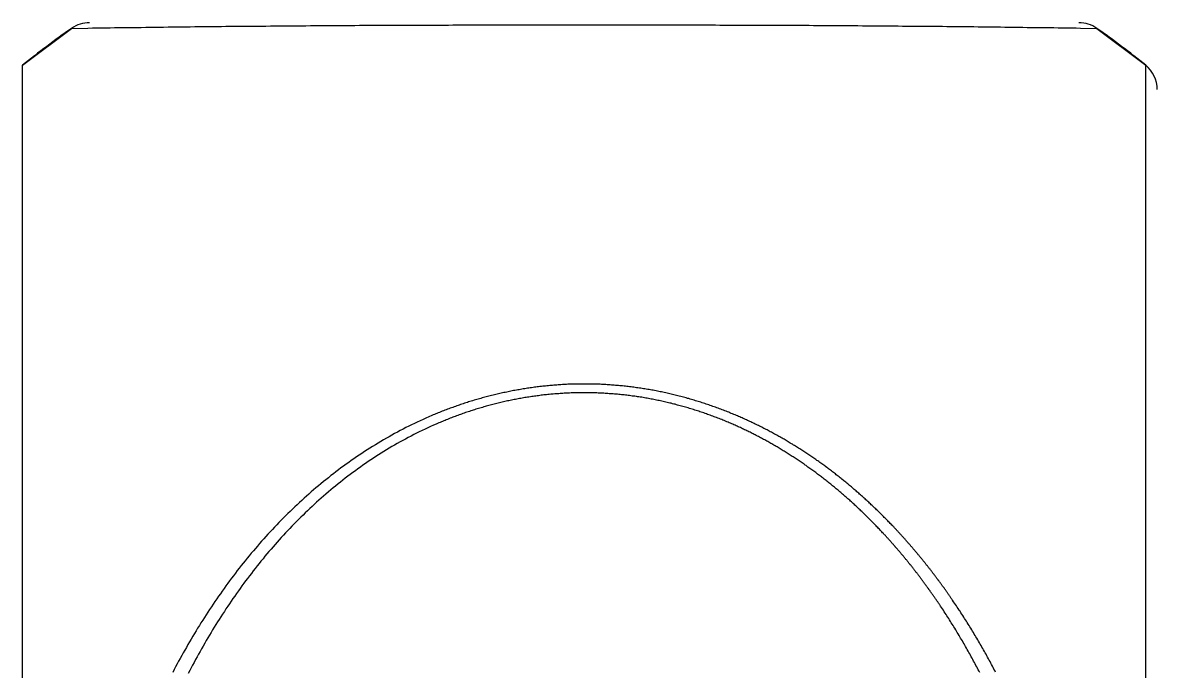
# Model space of a CAD drawing. Header units: millimetres. Extents: x 0 to 3800, y -67 to 2530.
# Drawn here: x 3283.58 to 3294.75, y 907.97 to 914.36 of the extents above; entities that cross this region are included whole.
import ezdxf

# ---------------------------------------------------------------- set-up
doc = ezdxf.new("R2010")
doc.units = ezdxf.units.MM
doc.layers.add('내부선 및 부속', color=4, linetype='Continuous')

msp = doc.modelspace()

# ---------------------------------------------------------------- linework, layer by layer
at = {"layer": '내부선 및 부속', "linetype": 'Continuous'}
for p, q in [((3283.575, 913.941), (3284.057, 914.304)), ((3284.057, 914.304), (3284.218, 914.307)), ((3293.997, 914.307), (3294.158, 914.304)), ((3294.158, 914.304), (3294.639, 913.941)), ((3283.575, 871.664), (3283.575, 913.941)), ((3294.639, 871.664), (3294.639, 913.941))]:
    msp.add_line(p, q, dxfattribs=at)
at = {"layer": '내부선 및 부속', "linetype": 'Continuous', "flags": 128}
for points in [[(3284.218, 914.307), (3284.262, 914.308), (3284.305, 914.308), (3284.349, 914.309), (3284.393, 914.31), (3284.437, 914.31), (3284.481, 914.311), (3284.525, 914.311), (3284.568, 914.312), (3284.612, 914.313), (3284.656, 914.313), (3284.7, 914.314), (3284.744, 914.314), (3284.788, 914.315), (3284.832, 914.316), (3284.875, 914.316), (3284.919, 914.317), (3284.963, 914.317), (3285.007, 914.318), (3285.051, 914.318), (3285.095, 914.319), (3285.139, 914.319), (3285.182, 914.32), (3285.226, 914.32), (3285.27, 914.321), (3285.314, 914.321), (3285.358, 914.322), (3285.402, 914.322), (3285.446, 914.322), (3285.489, 914.323), (3285.533, 914.323), (3285.577, 914.324), (3285.621, 914.324), (3285.665, 914.325), (3285.709, 914.325), (3285.752, 914.325), (3285.796, 914.326), (3285.84, 914.326), (3285.884, 914.327), (3285.928, 914.327), (3285.972, 914.327), (3286.016, 914.328), (3286.059, 914.328), (3286.103, 914.328), (3286.147, 914.329), (3286.191, 914.329), (3286.235, 914.329), (3286.279, 914.33), (3286.323, 914.33), (3286.366, 914.33), (3286.41, 914.331), (3286.454, 914.331), (3286.498, 914.331), (3286.542, 914.332), (3286.586, 914.332), (3286.63, 914.332), (3286.673, 914.332), (3286.717, 914.333), (3286.761, 914.333), (3286.805, 914.333), (3286.849, 914.333), (3286.893, 914.334), (3286.937, 914.334), (3286.98, 914.334), (3287.024, 914.334), (3287.068, 914.335), (3287.112, 914.335), (3287.156, 914.335), (3287.2, 914.335), (3287.244, 914.335), (3287.287, 914.336), (3287.331, 914.336), (3287.375, 914.336), (3287.419, 914.336), (3287.463, 914.336), (3287.507, 914.336), (3287.55, 914.337), (3287.594, 914.337), (3287.638, 914.337), (3287.682, 914.337), (3287.726, 914.337), (3287.77, 914.337), (3287.814, 914.338), (3287.857, 914.338), (3287.901, 914.338), (3287.945, 914.338), (3287.989, 914.338), (3288.033, 914.338), (3288.077, 914.338), (3288.121, 914.338), (3288.164, 914.338), (3288.208, 914.339), (3288.252, 914.339), (3288.296, 914.339), (3288.34, 914.339), (3288.384, 914.339), (3288.428, 914.339), (3288.471, 914.339), (3288.515, 914.339), (3288.559, 914.339), (3288.603, 914.339), (3288.603, 914.339), (3288.647, 914.339), (3288.691, 914.339), (3288.735, 914.339), (3288.778, 914.339), (3288.822, 914.339), (3288.866, 914.339), (3288.91, 914.339), (3288.954, 914.339), (3288.998, 914.339), (3289.042, 914.339), (3289.085, 914.339), (3289.129, 914.339), (3289.173, 914.339), (3289.217, 914.339), (3289.261, 914.339), (3289.305, 914.339), (3289.349, 914.339), (3289.392, 914.339), (3289.436, 914.339), (3289.48, 914.339), (3289.524, 914.339), (3289.568, 914.339), (3289.612, 914.339), (3289.656, 914.339), (3289.699, 914.339), (3289.743, 914.339), (3289.787, 914.339), (3289.831, 914.339), (3289.875, 914.339), (3289.919, 914.339), (3289.963, 914.339), (3290.006, 914.339), (3290.05, 914.338), (3290.094, 914.338), (3290.138, 914.338), (3290.182, 914.338), (3290.226, 914.338), (3290.27, 914.338), (3290.313, 914.338), (3290.357, 914.338), (3290.401, 914.338), (3290.445, 914.337), (3290.489, 914.337), (3290.533, 914.337), (3290.576, 914.337), (3290.62, 914.337), (3290.664, 914.337), (3290.708, 914.336), (3290.752, 914.336), (3290.796, 914.336), (3290.84, 914.336), (3290.883, 914.336), (3290.927, 914.336), (3290.971, 914.335), (3291.015, 914.335), (3291.059, 914.335), (3291.103, 914.335), (3291.147, 914.335), (3291.19, 914.334), (3291.234, 914.334), (3291.278, 914.334), (3291.322, 914.334), (3291.366, 914.333), (3291.41, 914.333), (3291.454, 914.333), (3291.497, 914.333), (3291.541, 914.332), (3291.585, 914.332), (3291.629, 914.332), (3291.673, 914.332), (3291.717, 914.331), (3291.761, 914.331), (3291.804, 914.331), (3291.848, 914.33), (3291.892, 914.33), (3291.936, 914.33), (3291.98, 914.329), (3292.024, 914.329), (3292.068, 914.329), (3292.111, 914.328), (3292.155, 914.328), (3292.199, 914.328), (3292.243, 914.327), (3292.287, 914.327), (3292.331, 914.327), (3292.375, 914.326), (3292.418, 914.326), (3292.462, 914.325), (3292.506, 914.325), (3292.55, 914.325), (3292.594, 914.324), (3292.638, 914.324), (3292.681, 914.323), (3292.725, 914.323), (3292.769, 914.322), (3292.813, 914.322), (3292.857, 914.322), (3292.901, 914.321), (3292.945, 914.321), (3292.988, 914.32), (3292.988, 914.32), (3293.032, 914.32), (3293.076, 914.319), (3293.12, 914.319), (3293.164, 914.318), (3293.208, 914.318), (3293.252, 914.317), (3293.295, 914.317), (3293.339, 914.316), (3293.383, 914.316), (3293.427, 914.315), (3293.471, 914.314), (3293.515, 914.314), (3293.559, 914.313), (3293.602, 914.313), (3293.646, 914.312), (3293.69, 914.311), (3293.734, 914.311), (3293.778, 914.31), (3293.822, 914.31), (3293.865, 914.309), (3293.909, 914.308), (3293.953, 914.308), (3293.997, 914.307), (3293.997, 914.307)], [(3290.607, 910.489), (3290.594, 910.494), (3290.582, 910.5), (3290.569, 910.505), (3290.556, 910.51), (3290.543, 910.515), (3290.531, 910.521), (3290.518, 910.526), (3290.505, 910.531), (3290.492, 910.536), (3290.479, 910.541), (3290.466, 910.546), (3290.453, 910.551), (3290.44, 910.555), (3290.427, 910.56), (3290.414, 910.565), (3290.401, 910.57), (3290.388, 910.574), (3290.375, 910.579), (3290.362, 910.584), (3290.349, 910.588), (3290.336, 910.593), (3290.323, 910.597), (3290.31, 910.602), (3290.297, 910.606), (3290.284, 910.61), (3290.27, 910.614), (3290.257, 910.619), (3290.244, 910.623), (3290.231, 910.627), (3290.218, 910.631), (3290.204, 910.635), (3290.191, 910.639), (3290.178, 910.643), (3290.165, 910.647), (3290.151, 910.651), (3290.138, 910.655), (3290.125, 910.658), (3290.111, 910.662), (3290.098, 910.666), (3290.085, 910.669), (3290.071, 910.673), (3290.058, 910.676), (3290.044, 910.68), (3290.031, 910.683), (3290.018, 910.687), (3290.004, 910.69), (3289.991, 910.693), (3289.977, 910.696), (3289.964, 910.7), (3289.95, 910.703), (3289.937, 910.706), (3289.923, 910.709), (3289.91, 910.712), (3289.896, 910.715), (3289.883, 910.718), (3289.869, 910.721), (3289.856, 910.723), (3289.842, 910.726), (3289.828, 910.729), (3289.815, 910.731), (3289.801, 910.734), (3289.788, 910.737), (3289.774, 910.739), (3289.76, 910.741), (3289.747, 910.744), (3289.733, 910.746), (3289.719, 910.748), (3289.706, 910.751), (3289.692, 910.753), (3289.678, 910.755), (3289.665, 910.757), (3289.651, 910.759), (3289.637, 910.761), (3289.624, 910.763), (3289.61, 910.765), (3289.596, 910.767), (3289.582, 910.769), (3289.569, 910.77), (3289.555, 910.772), (3289.541, 910.774), (3289.528, 910.775), (3289.514, 910.777), (3289.5, 910.778), (3289.486, 910.78), (3289.472, 910.781), (3289.459, 910.782), (3289.445, 910.784), (3289.431, 910.785), (3289.417, 910.786), (3289.404, 910.787), (3289.39, 910.788), (3289.376, 910.789), (3289.362, 910.79), (3289.348, 910.791), (3289.335, 910.792), (3289.321, 910.793), (3289.307, 910.794), (3289.293, 910.794), (3289.279, 910.795), (3289.265, 910.796), (3289.265, 910.796), (3289.252, 910.796), (3289.238, 910.797), (3289.224, 910.797), (3289.21, 910.798), (3289.196, 910.798), (3289.182, 910.798), (3289.169, 910.798), (3289.155, 910.799), (3289.141, 910.799), (3289.127, 910.799), (3289.113, 910.799), (3289.099, 910.799), (3289.086, 910.799), (3289.072, 910.799), (3289.058, 910.799), (3289.044, 910.798), (3289.03, 910.798), (3289.016, 910.798), (3289.003, 910.798), (3288.989, 910.797), (3288.975, 910.797), (3288.961, 910.796), (3288.947, 910.796), (3288.933, 910.795), (3288.92, 910.794), (3288.906, 910.794), (3288.892, 910.793), (3288.878, 910.792), (3288.864, 910.791), (3288.851, 910.79), (3288.837, 910.789), (3288.823, 910.788), (3288.809, 910.787), (3288.795, 910.786), (3288.782, 910.785), (3288.768, 910.783), (3288.754, 910.782), (3288.74, 910.781), (3288.727, 910.779), (3288.713, 910.778), (3288.699, 910.777), (3288.685, 910.775), (3288.671, 910.773), (3288.658, 910.772), (3288.644, 910.77), (3288.63, 910.768), (3288.617, 910.767), (3288.603, 910.765), (3288.589, 910.763), (3288.575, 910.761), (3288.562, 910.759), (3288.548, 910.757), (3288.534, 910.755), (3288.521, 910.753), (3288.507, 910.75), (3288.493, 910.748), (3288.48, 910.746), (3288.466, 910.743), (3288.452, 910.741), (3288.439, 910.739), (3288.425, 910.736), (3288.412, 910.734), (3288.398, 910.731), (3288.384, 910.728), (3288.371, 910.726), (3288.357, 910.723), (3288.344, 910.72), (3288.33, 910.717), (3288.317, 910.714), (3288.303, 910.711), (3288.29, 910.708), (3288.276, 910.705), (3288.263, 910.702), (3288.249, 910.699), (3288.236, 910.696), (3288.222, 910.693), (3288.209, 910.69), (3288.195, 910.686), (3288.182, 910.683), (3288.168, 910.679), (3288.155, 910.676), (3288.142, 910.672), (3288.128, 910.669), (3288.115, 910.665), (3288.102, 910.662), (3288.088, 910.658), (3288.075, 910.654), (3288.062, 910.65), (3288.048, 910.646), (3288.035, 910.642), (3288.022, 910.639), (3288.008, 910.635), (3287.995, 910.63), (3287.982, 910.626), (3287.969, 910.622), (3287.956, 910.618), (3287.942, 910.614), (3287.929, 910.61), (3287.916, 910.605), (3287.903, 910.601), (3287.903, 910.601), (3287.89, 910.596), (3287.877, 910.592), (3287.864, 910.588), (3287.851, 910.583), (3287.838, 910.578), (3287.825, 910.574), (3287.812, 910.569), (3287.799, 910.564), (3287.786, 910.56), (3287.773, 910.555), (3287.76, 910.55), (3287.747, 910.545), (3287.734, 910.54), (3287.721, 910.535), (3287.708, 910.53), (3287.695, 910.525), (3287.682, 910.52), (3287.67, 910.515), (3287.657, 910.509), (3287.644, 910.504), (3287.631, 910.499), (3287.618, 910.494), (3287.606, 910.488), (3287.606, 910.488)], [(3290.561, 910.407), (3290.548, 910.412), (3290.536, 910.417), (3290.524, 910.422), (3290.511, 910.428), (3290.499, 910.433), (3290.486, 910.438), (3290.474, 910.443), (3290.462, 910.448), (3290.449, 910.453), (3290.437, 910.458), (3290.424, 910.463), (3290.412, 910.468), (3290.399, 910.472), (3290.387, 910.477), (3290.374, 910.482), (3290.361, 910.486), (3290.349, 910.491), (3290.336, 910.496), (3290.323, 910.5), (3290.311, 910.505), (3290.298, 910.509), (3290.285, 910.514), (3290.273, 910.518), (3290.26, 910.522), (3290.247, 910.526), (3290.235, 910.531), (3290.222, 910.535), (3290.209, 910.539), (3290.196, 910.543), (3290.183, 910.547), (3290.171, 910.551), (3290.158, 910.555), (3290.145, 910.559), (3290.132, 910.563), (3290.119, 910.567), (3290.106, 910.57), (3290.093, 910.574), (3290.08, 910.578), (3290.067, 910.581), (3290.054, 910.585), (3290.041, 910.588), (3290.028, 910.592), (3290.015, 910.595), (3290.002, 910.599), (3289.989, 910.602), (3289.976, 910.605), (3289.963, 910.609), (3289.95, 910.612), (3289.937, 910.615), (3289.924, 910.618), (3289.911, 910.621), (3289.898, 910.624), (3289.885, 910.627), (3289.872, 910.63), (3289.859, 910.633), (3289.845, 910.636), (3289.832, 910.638), (3289.819, 910.641), (3289.806, 910.644), (3289.793, 910.646), (3289.78, 910.649), (3289.766, 910.651), (3289.753, 910.654), (3289.74, 910.656), (3289.727, 910.659), (3289.714, 910.661), (3289.7, 910.663), (3289.687, 910.665), (3289.674, 910.668), (3289.66, 910.67), (3289.647, 910.672), (3289.634, 910.674), (3289.621, 910.676), (3289.607, 910.678), (3289.594, 910.679), (3289.581, 910.681), (3289.567, 910.683), (3289.554, 910.685), (3289.541, 910.686), (3289.527, 910.688), (3289.514, 910.69), (3289.501, 910.691), (3289.487, 910.693), (3289.474, 910.694), (3289.461, 910.695), (3289.447, 910.697), (3289.434, 910.698), (3289.421, 910.699), (3289.407, 910.7), (3289.394, 910.701), (3289.38, 910.702), (3289.367, 910.703), (3289.354, 910.704), (3289.34, 910.705), (3289.327, 910.706), (3289.313, 910.707), (3289.3, 910.708), (3289.287, 910.708), (3289.273, 910.709), (3289.26, 910.71), (3289.26, 910.71), (3289.246, 910.71), (3289.233, 910.711), (3289.219, 910.711), (3289.206, 910.712), (3289.193, 910.712), (3289.179, 910.712), (3289.166, 910.713), (3289.152, 910.713), (3289.139, 910.713), (3289.125, 910.713), (3289.112, 910.713), (3289.099, 910.713), (3289.085, 910.713), (3289.072, 910.713), (3289.058, 910.713), (3289.045, 910.712), (3289.031, 910.712), (3289.018, 910.712), (3289.005, 910.712), (3288.991, 910.711), (3288.978, 910.711), (3288.964, 910.71), (3288.951, 910.71), (3288.937, 910.709), (3288.924, 910.708), (3288.911, 910.708), (3288.897, 910.707), (3288.884, 910.706), (3288.87, 910.705), (3288.857, 910.704), (3288.844, 910.703), (3288.83, 910.702), (3288.817, 910.701), (3288.803, 910.7), (3288.79, 910.699), (3288.777, 910.698), (3288.763, 910.696), (3288.75, 910.695), (3288.737, 910.694), (3288.723, 910.692), (3288.71, 910.691), (3288.696, 910.689), (3288.683, 910.688), (3288.67, 910.686), (3288.656, 910.684), (3288.643, 910.682), (3288.63, 910.681), (3288.617, 910.679), (3288.603, 910.677), (3288.59, 910.675), (3288.577, 910.673), (3288.563, 910.671), (3288.55, 910.669), (3288.537, 910.667), (3288.524, 910.665), (3288.51, 910.662), (3288.497, 910.66), (3288.484, 910.658), (3288.471, 910.655), (3288.457, 910.653), (3288.444, 910.651), (3288.431, 910.648), (3288.418, 910.645), (3288.405, 910.643), (3288.391, 910.64), (3288.378, 910.637), (3288.365, 910.635), (3288.352, 910.632), (3288.339, 910.629), (3288.326, 910.626), (3288.313, 910.623), (3288.3, 910.62), (3288.286, 910.617), (3288.273, 910.614), (3288.26, 910.611), (3288.247, 910.608), (3288.234, 910.604), (3288.221, 910.601), (3288.208, 910.598), (3288.195, 910.594), (3288.182, 910.591), (3288.169, 910.587), (3288.156, 910.584), (3288.143, 910.58), (3288.13, 910.577), (3288.117, 910.573), (3288.105, 910.569), (3288.092, 910.565), (3288.079, 910.562), (3288.066, 910.558), (3288.053, 910.554), (3288.04, 910.55), (3288.027, 910.546), (3288.015, 910.542), (3288.002, 910.538), (3287.989, 910.534), (3287.976, 910.529), (3287.963, 910.525), (3287.951, 910.521), (3287.938, 910.517), (3287.938, 910.517), (3287.925, 910.512), (3287.913, 910.508), (3287.9, 910.503), (3287.887, 910.499), (3287.875, 910.494), (3287.862, 910.49), (3287.849, 910.485), (3287.837, 910.48), (3287.824, 910.476), (3287.812, 910.471), (3287.799, 910.466), (3287.787, 910.461), (3287.774, 910.456), (3287.762, 910.451), (3287.749, 910.446), (3287.737, 910.441), (3287.724, 910.436), (3287.712, 910.431), (3287.7, 910.426), (3287.687, 910.421), (3287.675, 910.416), (3287.663, 910.41), (3287.65, 910.405), (3287.65, 910.405)], [(3287.606, 910.488), (3287.577, 910.476), (3287.548, 910.463), (3287.52, 910.45), (3287.491, 910.437), (3287.463, 910.424), (3287.435, 910.411), (3287.407, 910.397), (3287.378, 910.383), (3287.351, 910.369), (3287.323, 910.355), (3287.295, 910.34), (3287.267, 910.326), (3287.24, 910.311), (3287.212, 910.295), (3287.185, 910.28), (3287.158, 910.265), (3287.13, 910.249), (3287.103, 910.233), (3287.076, 910.217), (3287.05, 910.201), (3287.023, 910.184), (3286.996, 910.167), (3286.97, 910.15), (3286.943, 910.133), (3286.917, 910.116), (3286.891, 910.099), (3286.865, 910.081), (3286.839, 910.063), (3286.813, 910.045), (3286.788, 910.027), (3286.762, 910.009), (3286.737, 909.99), (3286.711, 909.972), (3286.686, 909.953), (3286.661, 909.934), (3286.636, 909.915), (3286.611, 909.896), (3286.587, 909.876), (3286.562, 909.856), (3286.538, 909.837), (3286.514, 909.817), (3286.489, 909.797), (3286.465, 909.776), (3286.442, 909.756), (3286.418, 909.736), (3286.394, 909.715), (3286.371, 909.694), (3286.347, 909.673), (3286.324, 909.652), (3286.301, 909.631), (3286.278, 909.609), (3286.255, 909.588), (3286.233, 909.566), (3286.21, 909.544), (3286.188, 909.522), (3286.166, 909.5), (3286.143, 909.478), (3286.121, 909.456), (3286.1, 909.433), (3286.078, 909.411), (3286.056, 909.388), (3286.035, 909.365), (3286.013, 909.342), (3285.992, 909.319), (3285.971, 909.296), (3285.95, 909.273), (3285.929, 909.249), (3285.909, 909.226), (3285.888, 909.202), (3285.868, 909.178), (3285.848, 909.155), (3285.827, 909.131), (3285.807, 909.107), (3285.788, 909.082), (3285.768, 909.058), (3285.748, 909.034), (3285.729, 909.009), (3285.709, 908.984), (3285.69, 908.96), (3285.671, 908.935), (3285.652, 908.91), (3285.633, 908.885), (3285.614, 908.86), (3285.596, 908.835), (3285.577, 908.809), (3285.559, 908.784), (3285.541, 908.759), (3285.523, 908.733), (3285.505, 908.707), (3285.487, 908.682), (3285.469, 908.656), (3285.452, 908.63), (3285.434, 908.604), (3285.417, 908.578), (3285.4, 908.552), (3285.383, 908.525), (3285.366, 908.499), (3285.349, 908.473), (3285.332, 908.446), (3285.316, 908.42), (3285.316, 908.42), (3285.299, 908.393), (3285.283, 908.366), (3285.267, 908.34), (3285.251, 908.313), (3285.235, 908.286), (3285.219, 908.259), (3285.203, 908.232), (3285.188, 908.204), (3285.172, 908.177), (3285.157, 908.15), (3285.142, 908.123), (3285.126, 908.095), (3285.112, 908.068), (3285.097, 908.04), (3285.082, 908.012), (3285.067, 907.985), (3285.053, 907.957)], [(3292.147, 909.4), (3292.139, 909.408), (3292.131, 909.417), (3292.123, 909.425), (3292.114, 909.434), (3292.106, 909.442), (3292.098, 909.451), (3292.089, 909.46), (3292.081, 909.468), (3292.073, 909.477), (3292.064, 909.485), (3292.056, 909.493), (3292.047, 909.502), (3292.039, 909.51), (3292.03, 909.519), (3292.022, 909.527), (3292.013, 909.535), (3292.005, 909.544), (3291.996, 909.552), (3291.988, 909.56), (3291.979, 909.569), (3291.97, 909.577), (3291.962, 909.585), (3291.953, 909.593), (3291.945, 909.602), (3291.936, 909.61), (3291.927, 909.618), (3291.918, 909.626), (3291.91, 909.634), (3291.901, 909.642), (3291.892, 909.65), (3291.883, 909.658), (3291.874, 909.667), (3291.866, 909.675), (3291.857, 909.683), (3291.848, 909.691), (3291.839, 909.698), (3291.83, 909.706), (3291.821, 909.714), (3291.812, 909.722), (3291.803, 909.73), (3291.794, 909.738), (3291.785, 909.746), (3291.776, 909.754), (3291.767, 909.761), (3291.758, 909.769), (3291.749, 909.777), (3291.74, 909.785), (3291.731, 909.792), (3291.721, 909.8), (3291.712, 909.808), (3291.703, 909.815), (3291.694, 909.823), (3291.685, 909.831), (3291.675, 909.838), (3291.666, 909.846), (3291.657, 909.853), (3291.647, 909.861), (3291.638, 909.868), (3291.629, 909.876), (3291.619, 909.883), (3291.61, 909.89), (3291.601, 909.898), (3291.591, 909.905), (3291.582, 909.913), (3291.572, 909.92), (3291.563, 909.927), (3291.553, 909.934), (3291.544, 909.942), (3291.534, 909.949), (3291.525, 909.956), (3291.515, 909.963), (3291.506, 909.97), (3291.496, 909.977), (3291.486, 909.985), (3291.477, 909.992), (3291.467, 909.999), (3291.458, 910.006), (3291.448, 910.013), (3291.438, 910.02), (3291.428, 910.027), (3291.419, 910.034), (3291.409, 910.041), (3291.399, 910.047), (3291.389, 910.054), (3291.379, 910.061), (3291.37, 910.068), (3291.36, 910.075), (3291.35, 910.081), (3291.34, 910.088), (3291.33, 910.095), (3291.32, 910.101), (3291.31, 910.108), (3291.3, 910.115), (3291.29, 910.121), (3291.28, 910.128), (3291.27, 910.134), (3291.26, 910.141), (3291.25, 910.147), (3291.24, 910.154), (3291.23, 910.16), (3291.23, 910.16), (3291.22, 910.167), (3291.21, 910.173), (3291.2, 910.179), (3291.189, 910.186), (3291.179, 910.192), (3291.169, 910.198), (3291.159, 910.205), (3291.149, 910.211), (3291.138, 910.217), (3291.128, 910.223), (3291.118, 910.229), (3291.108, 910.235), (3291.097, 910.242), (3291.087, 910.248), (3291.077, 910.254), (3291.066, 910.26), (3291.056, 910.266), (3291.046, 910.271), (3291.035, 910.277), (3291.025, 910.283), (3291.014, 910.289), (3291.004, 910.295), (3290.993, 910.301), (3290.983, 910.306), (3290.973, 910.312), (3290.962, 910.318), (3290.951, 910.324), (3290.941, 910.329), (3290.93, 910.335), (3290.92, 910.34), (3290.909, 910.346), (3290.899, 910.351), (3290.888, 910.357), (3290.877, 910.362), (3290.867, 910.368), (3290.856, 910.373), (3290.845, 910.379), (3290.835, 910.384), (3290.824, 910.389), (3290.813, 910.395), (3290.803, 910.4), (3290.792, 910.405), (3290.781, 910.41), (3290.77, 910.415), (3290.76, 910.421), (3290.749, 910.426), (3290.738, 910.431), (3290.727, 910.436), (3290.716, 910.441), (3290.705, 910.446), (3290.695, 910.451), (3290.684, 910.456), (3290.673, 910.46), (3290.662, 910.465), (3290.651, 910.47), (3290.64, 910.475), (3290.629, 910.48), (3290.618, 910.484), (3290.607, 910.489), (3290.607, 910.489)], [(3287.65, 910.405), (3287.622, 910.393), (3287.594, 910.38), (3287.566, 910.367), (3287.539, 910.354), (3287.511, 910.341), (3287.483, 910.328), (3287.456, 910.314), (3287.428, 910.3), (3287.401, 910.286), (3287.374, 910.272), (3287.347, 910.257), (3287.32, 910.243), (3287.293, 910.228), (3287.266, 910.213), (3287.239, 910.197), (3287.213, 910.182), (3287.186, 910.166), (3287.16, 910.15), (3287.134, 910.134), (3287.108, 910.118), (3287.082, 910.101), (3287.056, 910.085), (3287.03, 910.068), (3287.004, 910.051), (3286.979, 910.034), (3286.953, 910.016), (3286.928, 909.999), (3286.903, 909.981), (3286.878, 909.963), (3286.853, 909.945), (3286.828, 909.927), (3286.803, 909.908), (3286.779, 909.89), (3286.754, 909.871), (3286.73, 909.852), (3286.706, 909.833), (3286.682, 909.814), (3286.658, 909.794), (3286.634, 909.775), (3286.61, 909.755), (3286.587, 909.735), (3286.563, 909.715), (3286.54, 909.695), (3286.517, 909.675), (3286.494, 909.654), (3286.471, 909.634), (3286.448, 909.613), (3286.426, 909.592), (3286.403, 909.571), (3286.381, 909.55), (3286.359, 909.529), (3286.337, 909.507), (3286.315, 909.486), (3286.293, 909.464), (3286.271, 909.442), (3286.25, 909.42), (3286.228, 909.398), (3286.207, 909.376), (3286.186, 909.354), (3286.165, 909.332), (3286.144, 909.309), (3286.123, 909.286), (3286.103, 909.264), (3286.082, 909.241), (3286.062, 909.218), (3286.042, 909.195), (3286.022, 909.171), (3286.002, 909.148), (3285.982, 909.124), (3285.962, 909.101), (3285.943, 909.077), (3285.923, 909.053), (3285.904, 909.03), (3285.885, 909.006), (3285.866, 908.981), (3285.847, 908.957), (3285.828, 908.933), (3285.809, 908.909), (3285.791, 908.884), (3285.772, 908.859), (3285.754, 908.835), (3285.736, 908.81), (3285.718, 908.785), (3285.7, 908.76), (3285.682, 908.735), (3285.665, 908.71), (3285.647, 908.685), (3285.63, 908.66), (3285.613, 908.634), (3285.595, 908.609), (3285.578, 908.583), (3285.562, 908.558), (3285.545, 908.532), (3285.528, 908.506), (3285.512, 908.48), (3285.495, 908.454), (3285.479, 908.428), (3285.463, 908.402), (3285.447, 908.376), (3285.431, 908.35), (3285.431, 908.35), (3285.415, 908.323), (3285.4, 908.297), (3285.384, 908.27), (3285.369, 908.244), (3285.353, 908.217), (3285.338, 908.191), (3285.323, 908.164), (3285.308, 908.137), (3285.293, 908.11), (3285.279, 908.083), (3285.264, 908.056), (3285.25, 908.029), (3285.235, 908.002), (3285.221, 907.975), (3285.207, 907.947)], [(3292.055, 909.325), (3292.047, 909.334), (3292.039, 909.343), (3292.031, 909.351), (3292.023, 909.359), (3292.015, 909.368), (3292.007, 909.376), (3291.999, 909.385), (3291.991, 909.393), (3291.983, 909.402), (3291.975, 909.41), (3291.967, 909.418), (3291.959, 909.427), (3291.951, 909.435), (3291.942, 909.443), (3291.934, 909.452), (3291.926, 909.46), (3291.918, 909.468), (3291.909, 909.476), (3291.901, 909.485), (3291.893, 909.493), (3291.884, 909.501), (3291.876, 909.509), (3291.868, 909.517), (3291.859, 909.526), (3291.851, 909.534), (3291.842, 909.542), (3291.834, 909.55), (3291.826, 909.558), (3291.817, 909.566), (3291.809, 909.574), (3291.8, 909.582), (3291.792, 909.59), (3291.783, 909.598), (3291.774, 909.606), (3291.766, 909.614), (3291.757, 909.621), (3291.749, 909.629), (3291.74, 909.637), (3291.731, 909.645), (3291.723, 909.653), (3291.714, 909.661), (3291.705, 909.668), (3291.696, 909.676), (3291.688, 909.684), (3291.679, 909.692), (3291.67, 909.699), (3291.661, 909.707), (3291.652, 909.715), (3291.643, 909.722), (3291.635, 909.73), (3291.626, 909.737), (3291.617, 909.745), (3291.608, 909.752), (3291.599, 909.76), (3291.59, 909.767), (3291.581, 909.775), (3291.572, 909.782), (3291.563, 909.79), (3291.554, 909.797), (3291.545, 909.805), (3291.536, 909.812), (3291.527, 909.819), (3291.517, 909.826), (3291.508, 909.834), (3291.499, 909.841), (3291.49, 909.848), (3291.481, 909.855), (3291.472, 909.863), (3291.462, 909.87), (3291.453, 909.877), (3291.444, 909.884), (3291.434, 909.891), (3291.425, 909.898), (3291.416, 909.905), (3291.406, 909.912), (3291.397, 909.919), (3291.388, 909.926), (3291.378, 909.933), (3291.369, 909.94), (3291.359, 909.947), (3291.35, 909.954), (3291.341, 909.961), (3291.331, 909.968), (3291.321, 909.974), (3291.312, 909.981), (3291.302, 909.988), (3291.293, 909.995), (3291.283, 910.001), (3291.274, 910.008), (3291.264, 910.015), (3291.254, 910.021), (3291.245, 910.028), (3291.235, 910.035), (3291.225, 910.041), (3291.216, 910.048), (3291.206, 910.054), (3291.196, 910.061), (3291.186, 910.067), (3291.177, 910.074), (3291.167, 910.08), (3291.167, 910.08), (3291.157, 910.086), (3291.147, 910.093), (3291.137, 910.099), (3291.127, 910.105), (3291.118, 910.111), (3291.108, 910.118), (3291.098, 910.124), (3291.088, 910.13), (3291.078, 910.136), (3291.068, 910.142), (3291.058, 910.148), (3291.048, 910.155), (3291.038, 910.161), (3291.028, 910.167), (3291.018, 910.173), (3291.008, 910.179), (3290.998, 910.184), (3290.988, 910.19), (3290.977, 910.196), (3290.967, 910.202), (3290.957, 910.208), (3290.947, 910.214), (3290.937, 910.219), (3290.927, 910.225), (3290.916, 910.231), (3290.906, 910.237), (3290.896, 910.242), (3290.886, 910.248), (3290.875, 910.253), (3290.865, 910.259), (3290.855, 910.264), (3290.845, 910.27), (3290.834, 910.275), (3290.824, 910.281), (3290.814, 910.286), (3290.803, 910.292), (3290.793, 910.297), (3290.782, 910.302), (3290.772, 910.308), (3290.762, 910.313), (3290.751, 910.318), (3290.741, 910.323), (3290.73, 910.328), (3290.72, 910.334), (3290.709, 910.339), (3290.699, 910.344), (3290.688, 910.349), (3290.678, 910.354), (3290.667, 910.359), (3290.656, 910.364), (3290.646, 910.369), (3290.635, 910.373), (3290.625, 910.378), (3290.614, 910.383), (3290.603, 910.388), (3290.593, 910.393), (3290.582, 910.397), (3290.571, 910.402), (3290.561, 910.407), (3290.561, 910.407)], [(3292.61, 908.623), (3292.607, 908.627), (3292.604, 908.632), (3292.6, 908.637), (3292.597, 908.641), (3292.594, 908.646), (3292.591, 908.651), (3292.588, 908.655), (3292.585, 908.66), (3292.581, 908.664), (3292.578, 908.669), (3292.575, 908.674), (3292.572, 908.678), (3292.569, 908.683), (3292.565, 908.688), (3292.562, 908.692), (3292.559, 908.697), (3292.556, 908.702), (3292.553, 908.706), (3292.549, 908.711), (3292.546, 908.715), (3292.543, 908.72), (3292.54, 908.725), (3292.536, 908.729), (3292.533, 908.734), (3292.53, 908.738), (3292.527, 908.743), (3292.523, 908.748), (3292.52, 908.752), (3292.517, 908.757), (3292.514, 908.761), (3292.51, 908.766), (3292.507, 908.771), (3292.504, 908.775), (3292.501, 908.78), (3292.497, 908.784), (3292.494, 908.789), (3292.491, 908.794), (3292.487, 908.798), (3292.484, 908.803), (3292.481, 908.807), (3292.477, 908.812), (3292.474, 908.816), (3292.471, 908.821), (3292.467, 908.825), (3292.464, 908.83), (3292.461, 908.834), (3292.457, 908.839), (3292.454, 908.844), (3292.451, 908.848), (3292.447, 908.853), (3292.444, 908.857), (3292.441, 908.862), (3292.437, 908.866), (3292.434, 908.871), (3292.431, 908.875), (3292.427, 908.88), (3292.424, 908.884), (3292.42, 908.889), (3292.417, 908.893), (3292.414, 908.898), (3292.41, 908.902), (3292.407, 908.907), (3292.403, 908.911), (3292.4, 908.916), (3292.396, 908.92), (3292.393, 908.925), (3292.39, 908.929), (3292.386, 908.934), (3292.383, 908.938), (3292.379, 908.943), (3292.376, 908.947), (3292.372, 908.951), (3292.369, 908.956), (3292.365, 908.96), (3292.362, 908.965), (3292.359, 908.969), (3292.355, 908.974), (3292.352, 908.978), (3292.348, 908.983), (3292.345, 908.987), (3292.341, 908.991), (3292.338, 908.996), (3292.334, 909), (3292.331, 909.005), (3292.327, 909.009), (3292.324, 909.013), (3292.32, 909.018), (3292.317, 909.022), (3292.313, 909.027), (3292.309, 909.031), (3292.306, 909.035), (3292.302, 909.04), (3292.299, 909.044), (3292.295, 909.049), (3292.292, 909.053), (3292.288, 909.057), (3292.285, 909.062), (3292.281, 909.066), (3292.277, 909.071), (3292.274, 909.075), (3292.274, 909.075), (3292.27, 909.079), (3292.267, 909.084), (3292.263, 909.088), (3292.26, 909.092), (3292.256, 909.097), (3292.252, 909.101), (3292.249, 909.105), (3292.245, 909.11), (3292.242, 909.114), (3292.238, 909.118), (3292.234, 909.123), (3292.231, 909.127), (3292.227, 909.131), (3292.223, 909.136), (3292.22, 909.14), (3292.216, 909.144), (3292.212, 909.148), (3292.209, 909.153), (3292.205, 909.157), (3292.202, 909.161), (3292.198, 909.166), (3292.194, 909.17), (3292.19, 909.174), (3292.187, 909.178), (3292.183, 909.183), (3292.179, 909.187), (3292.176, 909.191), (3292.172, 909.195), (3292.168, 909.2), (3292.165, 909.204), (3292.161, 909.208), (3292.157, 909.212), (3292.154, 909.217), (3292.15, 909.221), (3292.146, 909.225), (3292.142, 909.229), (3292.139, 909.234), (3292.135, 909.238), (3292.131, 909.242), (3292.127, 909.246), (3292.124, 909.25), (3292.12, 909.255), (3292.116, 909.259), (3292.112, 909.263), (3292.109, 909.267), (3292.105, 909.271), (3292.101, 909.276), (3292.097, 909.28), (3292.093, 909.284), (3292.09, 909.288), (3292.086, 909.292), (3292.082, 909.296), (3292.078, 909.301), (3292.074, 909.305), (3292.071, 909.309), (3292.067, 909.313), (3292.063, 909.317), (3292.059, 909.321), (3292.055, 909.325), (3292.055, 909.325)], [(3292.737, 908.668), (3292.734, 908.673), (3292.73, 908.678), (3292.727, 908.683), (3292.724, 908.687), (3292.72, 908.692), (3292.717, 908.697), (3292.714, 908.702), (3292.71, 908.707), (3292.707, 908.712), (3292.703, 908.717), (3292.7, 908.721), (3292.697, 908.726), (3292.693, 908.731), (3292.69, 908.736), (3292.686, 908.741), (3292.683, 908.746), (3292.68, 908.75), (3292.676, 908.755), (3292.673, 908.76), (3292.669, 908.765), (3292.666, 908.77), (3292.663, 908.775), (3292.659, 908.779), (3292.656, 908.784), (3292.652, 908.789), (3292.649, 908.794), (3292.645, 908.799), (3292.642, 908.803), (3292.638, 908.808), (3292.635, 908.813), (3292.631, 908.818), (3292.628, 908.822), (3292.624, 908.827), (3292.621, 908.832), (3292.617, 908.837), (3292.614, 908.842), (3292.61, 908.846), (3292.607, 908.851), (3292.603, 908.856), (3292.6, 908.861), (3292.596, 908.865), (3292.593, 908.87), (3292.589, 908.875), (3292.586, 908.88), (3292.582, 908.884), (3292.579, 908.889), (3292.575, 908.894), (3292.571, 908.898), (3292.568, 908.903), (3292.564, 908.908), (3292.561, 908.913), (3292.557, 908.917), (3292.554, 908.922), (3292.55, 908.927), (3292.546, 908.931), (3292.543, 908.936), (3292.539, 908.941), (3292.536, 908.946), (3292.532, 908.95), (3292.528, 908.955), (3292.525, 908.96), (3292.521, 908.964), (3292.518, 908.969), (3292.514, 908.974), (3292.51, 908.978), (3292.507, 908.983), (3292.503, 908.988), (3292.499, 908.992), (3292.496, 908.997), (3292.492, 909.002), (3292.488, 909.006), (3292.485, 909.011), (3292.481, 909.015), (3292.477, 909.02), (3292.474, 909.025), (3292.47, 909.029), (3292.466, 909.034), (3292.463, 909.039), (3292.459, 909.043), (3292.455, 909.048), (3292.451, 909.052), (3292.448, 909.057), (3292.444, 909.062), (3292.44, 909.066), (3292.436, 909.071), (3292.433, 909.075), (3292.429, 909.08), (3292.425, 909.085), (3292.421, 909.089), (3292.418, 909.094), (3292.414, 909.098), (3292.41, 909.103), (3292.406, 909.107), (3292.403, 909.112), (3292.399, 909.117), (3292.395, 909.121), (3292.391, 909.126), (3292.388, 909.13), (3292.384, 909.135), (3292.38, 909.139), (3292.38, 909.139), (3292.376, 909.144), (3292.372, 909.148), (3292.368, 909.153), (3292.365, 909.157), (3292.361, 909.162), (3292.357, 909.166), (3292.353, 909.171), (3292.349, 909.175), (3292.346, 909.18), (3292.342, 909.184), (3292.338, 909.189), (3292.334, 909.193), (3292.33, 909.198), (3292.326, 909.202), (3292.322, 909.207), (3292.318, 909.211), (3292.315, 909.216), (3292.311, 909.22), (3292.307, 909.225), (3292.303, 909.229), (3292.299, 909.234), (3292.295, 909.238), (3292.291, 909.242), (3292.287, 909.247), (3292.283, 909.251), (3292.279, 909.256), (3292.276, 909.26), (3292.272, 909.265), (3292.268, 909.269), (3292.264, 909.273), (3292.26, 909.278), (3292.256, 909.282), (3292.252, 909.287), (3292.248, 909.291), (3292.244, 909.295), (3292.24, 909.3), (3292.236, 909.304), (3292.232, 909.309), (3292.228, 909.313), (3292.224, 909.317), (3292.22, 909.322), (3292.216, 909.326), (3292.212, 909.33), (3292.208, 909.335), (3292.204, 909.339), (3292.2, 909.343), (3292.196, 909.348), (3292.192, 909.352), (3292.188, 909.356), (3292.184, 909.361), (3292.18, 909.365), (3292.176, 909.369), (3292.172, 909.374), (3292.168, 909.378), (3292.164, 909.382), (3292.16, 909.387), (3292.156, 909.391), (3292.152, 909.395), (3292.147, 909.4), (3292.147, 909.4)], [(3293.16, 907.961), (3293.152, 907.976), (3293.144, 907.99), (3293.137, 908.005), (3293.129, 908.02), (3293.121, 908.034), (3293.113, 908.049), (3293.106, 908.063), (3293.098, 908.078), (3293.09, 908.092), (3293.082, 908.107), (3293.074, 908.121), (3293.066, 908.136), (3293.058, 908.15), (3293.05, 908.164), (3293.042, 908.179), (3293.034, 908.193), (3293.025, 908.207), (3293.017, 908.222), (3293.009, 908.236), (3293.001, 908.25), (3292.992, 908.265), (3292.984, 908.279), (3292.976, 908.293), (3292.967, 908.307), (3292.959, 908.321), (3292.95, 908.335), (3292.942, 908.35), (3292.933, 908.364), (3292.925, 908.378), (3292.916, 908.392), (3292.908, 908.406), (3292.899, 908.42), (3292.89, 908.434), (3292.881, 908.448), (3292.873, 908.462), (3292.864, 908.476), (3292.855, 908.489), (3292.846, 908.503), (3292.837, 908.517), (3292.828, 908.531), (3292.819, 908.545), (3292.81, 908.559), (3292.801, 908.572), (3292.792, 908.586), (3292.783, 908.6), (3292.774, 908.613), (3292.765, 908.627), (3292.756, 908.641), (3292.746, 908.654), (3292.737, 908.668), (3292.737, 908.668)], [(3293.004, 907.955), (3292.997, 907.969), (3292.989, 907.983), (3292.982, 907.998), (3292.974, 908.012), (3292.966, 908.026), (3292.959, 908.041), (3292.951, 908.055), (3292.944, 908.069), (3292.936, 908.083), (3292.928, 908.098), (3292.92, 908.112), (3292.913, 908.126), (3292.905, 908.14), (3292.897, 908.154), (3292.889, 908.168), (3292.881, 908.183), (3292.873, 908.197), (3292.865, 908.211), (3292.857, 908.225), (3292.849, 908.239), (3292.841, 908.253), (3292.833, 908.267), (3292.825, 908.281), (3292.816, 908.295), (3292.808, 908.309), (3292.8, 908.322), (3292.792, 908.336), (3292.783, 908.35), (3292.775, 908.364), (3292.767, 908.378), (3292.758, 908.392), (3292.75, 908.405), (3292.741, 908.419), (3292.733, 908.433), (3292.724, 908.447), (3292.716, 908.46), (3292.707, 908.474), (3292.698, 908.487), (3292.69, 908.501), (3292.681, 908.515), (3292.672, 908.528), (3292.663, 908.542), (3292.655, 908.555), (3292.646, 908.569), (3292.637, 908.582), (3292.628, 908.596), (3292.619, 908.609), (3292.61, 908.623), (3292.61, 908.623)]]:
    msp.add_lwpolyline(points, dxfattribs=at)
at = {"layer": '내부선 및 부속', "linetype": 'Continuous'}
for centre, radius, start, end in [((3284.234, 914.052), 0.308, 89.9998, 125.0692), ((3293.981, 914.052), 0.308, 54.9308, 90.0002), ((3289.107, 907.11), 8.79, 125.0694, 129.0021), ((3289.107, 907.11), 8.79, 50.9979, 54.9306), ((3294.445, 913.701), 0.308, 0, 50.9979)]:
    msp.add_arc(centre, radius, start, end, dxfattribs=at)

doc.saveas('drawing.dxf')
